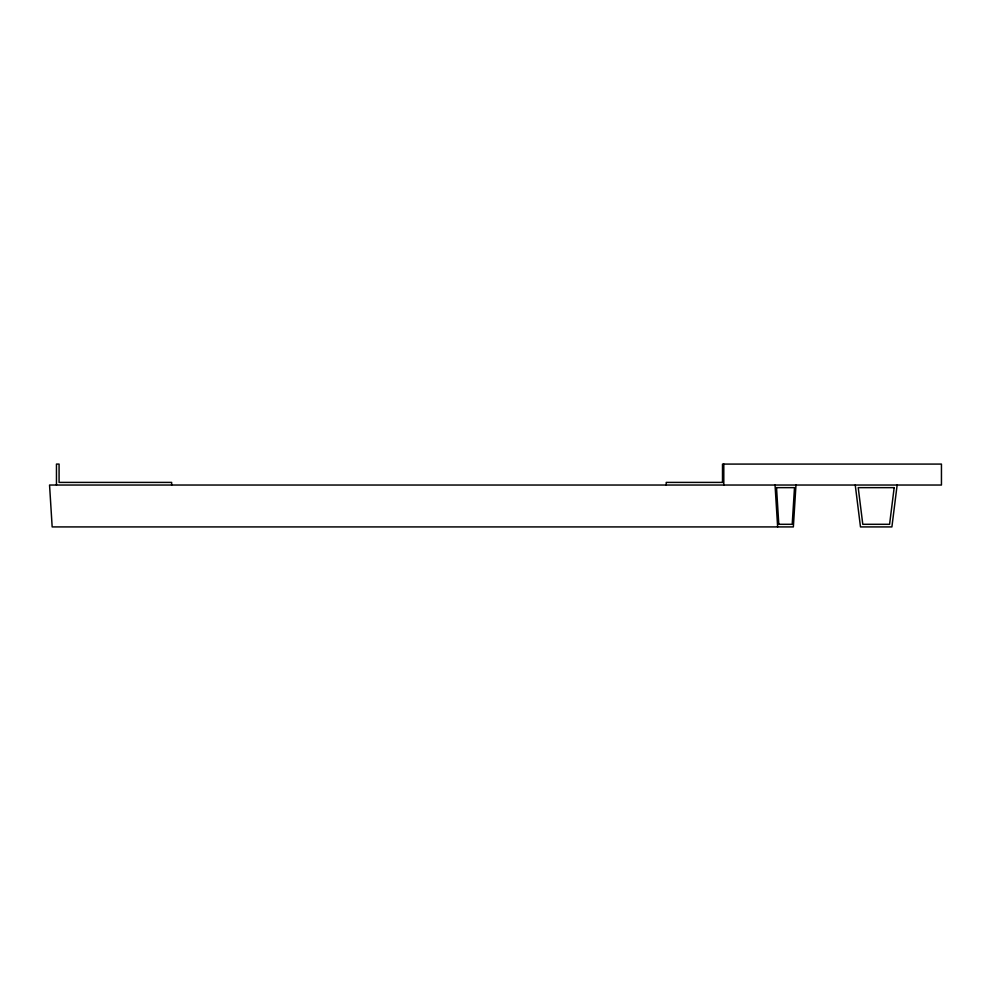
<?xml version="1.0" encoding="UTF-8"?>
<svg xmlns="http://www.w3.org/2000/svg" width="991" height="991" viewBox="0 0 991 991"><rect width="100%" height="100%" fill="white"/><g stroke="black" fill="none" stroke-linecap="round" stroke-linejoin="round"><path stroke-width="1.49" d="M795.971 485.033L793.357 526.915L52.164 526.915L49.55 485.033L941.45 485.033L941.45 464.085L722.501 464.085L722.501 482.406M897.14 485.033L891.9 526.915L860.485 526.915L855.245 485.033M723.319 482.406L666.212 482.406L666.212 485.033M775.928 487.646L794.497 487.646L792.205 524.301L778.282 524.301M776.523 487.646L778.802 524.301M775.036 485.033L777.65 526.915M723.802 464.085L723.802 485.033M171.654 485.033L171.654 482.406L59.076 482.406L59.076 464.085L56.462 464.085L56.462 485.033M894.167 487.646L889.584 524.301L862.789 524.301L858.218 487.646L894.167 487.646"/></g></svg>
